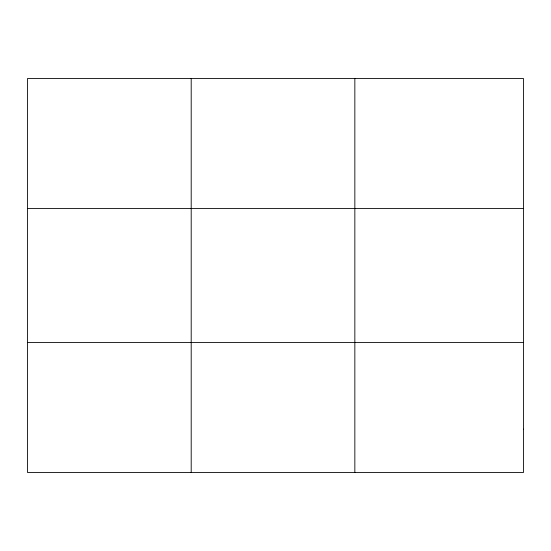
<?xml version="1.0" encoding="UTF-8"?>
<svg xmlns="http://www.w3.org/2000/svg" width="551" height="551" viewBox="0 0 551 551"><rect width="100%" height="100%" fill="white"/><g stroke="black" fill="none" stroke-linecap="round" stroke-linejoin="round"><path stroke-width="0.83" d="M191.197 78.483L191.197 472.517M354.844 78.483L354.844 472.517M27.55 208.512L523.45 208.512M27.55 342.488L523.45 342.488M523.45 429.174L523.45 472.517L27.55 472.517L27.55 78.483L523.45 78.483L523.45 429.174"/></g></svg>
